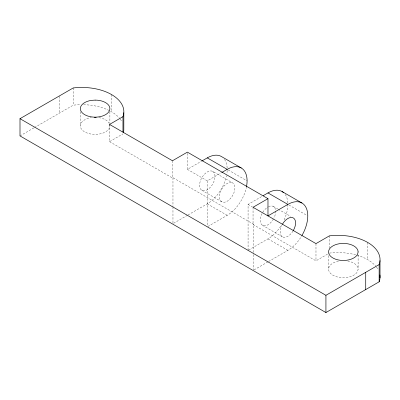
<?xml version="1.0" encoding="UTF-8"?>
<svg xmlns="http://www.w3.org/2000/svg" width="400" height="400" viewBox="0 0 400 400"><rect width="100%" height="100%" fill="white"/><g stroke="black" fill="none" stroke-linecap="round" stroke-linejoin="round"><path stroke-width="0.3" stroke-dasharray="2 1.5" d="M109.6 124.195A14.775 8.53 0 0 1 98.935 134.1L95.115 134.39A14.775 8.53 0 0 1 80.34 125.86L80.845 123.655A14.775 8.53 0 0 1 91.29 117.62M358.11 255.015L358.11 269.17L357.61 271.38A14.775 8.53 0 0 1 347.16 277.41L343.34 277.7A14.775 8.53 0 0 1 328.565 269.17L329.07 266.965A14.775 8.53 0 0 1 338.9 261.035M20 135.915L33.98 127.84M34.52 127.53L73.225 105.185A42.065 24.285 0 0 1 80.11 104.695M109.54 124.425L109.54 141.655L122.97 133.9M109.54 141.655L172.465 177.985L172.965 177.7L253.55 224.225L253.55 254.03M187.39 153.37L187.39 169.37L201.37 161.3M187.39 169.37L207.285 180.86L221.27 172.785M187.445 215.29L172.965 223.65L172.965 208.125M187.98 214.98L207.285 203.835A28.14 16.245 -60 0 0 226.505 175.71M207.825 226.5L227.185 215.325A28.14 16.245 -60 0 0 246.405 187.195M248.075 250.36L248.075 204.41L262.06 196.335M253.05 207.28L253.05 224.51L253.55 224.225M248.615 250.05L267.975 238.875A28.14 16.245 -60 0 0 281.42 225.07M254.085 269.87L268.03 261.815M268.565 261.51L287.875 250.36A28.14 16.245 -60 0 0 301.635 236.035M253.05 224.51L315.98 260.845L328.87 253.4M228.26 169.99L247.085 180.86M288.95 205.03L307.235 215.585M212.74 171.415A10.905 6.295 -60 0 1 209.285 188.305A10.905 6.295 -60 0 1 199.84 182.855A10.905 6.295 -60 0 1 212.74 171.415L232.635 182.905A10.905 6.295 -60 0 1 229.18 199.795A10.905 6.295 -60 0 1 219.735 194.34A10.905 6.295 -60 0 1 232.635 182.905M273.425 206.455L277.73 208.94M278.265 209.25L290.635 216.39M248.075 204.41L252.38 206.895M201.835 190.3L221.735 201.79M262.525 225.34L282.42 236.83M207.285 203.835L227.185 215.325M267.975 238.875L287.875 250.36M367.71 242.46L367.71 259.695M329.41 235.855L329.41 248.165M328.565 255.63L328.565 269.17M315.98 243.61L315.98 260.845M253.55 254.655L253.55 270.175M207.285 180.86L207.285 225.57M172.965 177.7L172.965 207.505M172.465 160.755L172.465 177.985M111.53 94.555L111.53 111.79M109.885 111.705L109.885 122.785M80.34 111.705L80.34 125.86M73.225 87.95L73.225 105.185M59.795 96.32L59.795 112.935M329.41 253.09A42.065 24.285 0 0 1 356.465 255.055M357.03 255.215A42.065 24.285 0 0 1 375.75 266.185M376.48 267.095A42.065 24.285 0 0 1 378.275 269.915M83.58 104.695A42.065 24.285 0 0 1 110.025 110.96M110.535 111.23A42.065 24.285 0 0 1 119.565 118.28M120.295 119.19A42.065 24.285 0 0 1 122.09 122.01M98.935 117.62A14.775 8.53 0 0 1 109.385 123.655M347.775 261.035A14.775 8.53 0 0 1 358.11 269.17M293.035 231.02A10.905 6.295 -60 0 1 282.565 236.905A10.905 6.295 -60 0 1 281.88 225.24M224.52 159.42A28.14 16.245 -60 0 1 227.185 169.37M227.165 170.47A28.14 16.245 -60 0 1 226.91 173.345M285.205 194.46A28.14 16.245 -60 0 1 287.84 203.1M287.875 204.41A28.14 16.245 -60 0 1 283.76 220.77M268.475 206.725A10.905 6.295 -60 0 1 275.04 208.25A10.905 6.295 -60 0 1 273.965 218.04M273.425 219.045A10.905 6.295 -60 0 1 260.85 223.415A10.905 6.295 -60 0 1 267.975 206.995"/><path stroke-width="0.6" d="M379.905 274.97A42.065 24.285 0 0 1 379.155 281.81L325.925 312.54L20 135.915L20 118.68L73.225 87.95A42.065 24.285 0 0 1 122.97 116.67L122.97 132.055M122.97 116.67L109.54 124.425L172.465 160.755L187.39 152.14L267.975 198.665L267.975 215.895L287.875 204.41A28.14 16.245 -60 0 1 306.255 207.98A28.14 16.245 -60 0 1 301.945 235.51M201.91 160.99L207.285 157.885A28.14 16.245 -60 0 1 221.355 156.49L241.255 167.975M221.805 172.475L227.185 169.37A28.14 16.245 -60 0 1 246.52 186.605M263.135 195.715L267.975 192.92A28.14 16.245 -60 0 1 283.53 192.59M267.975 198.665L253.05 207.28L315.98 243.61L329.41 235.855A42.065 24.285 0 0 1 379.155 264.575L379.155 281.81M20 118.68L325.925 295.305L379.155 264.575M94.365 117.39L95.115 117.33A14.775 8.53 0 0 1 96.215 117.355M282.045 191.525L301.945 203.015M207.285 157.885L227.185 169.37M267.975 192.92L287.875 204.41M380 260.6L380 277.835M365.725 272.33L365.725 289.56M325.925 295.305L325.925 312.54M123.815 112.695L123.815 129.93A42.065 24.285 0 0 1 123.33 132.775M282.42 224.235A10.905 6.295 -60 0 1 293.325 217.94A10.905 6.295 -60 0 1 293.325 230.535M358.11 251.94L357.61 254.145A14.775 8.53 0 0 1 333.84 258.475A14.775 8.53 0 0 1 337.095 244.21A14.775 8.53 0 0 1 358.11 251.94M95.115 100.1L91.29 100.39A14.775 8.53 0 0 0 83.795 114.11A14.775 8.53 0 0 0 108.505 112.235A14.775 8.53 0 0 0 95.115 100.1"/></g></svg>
